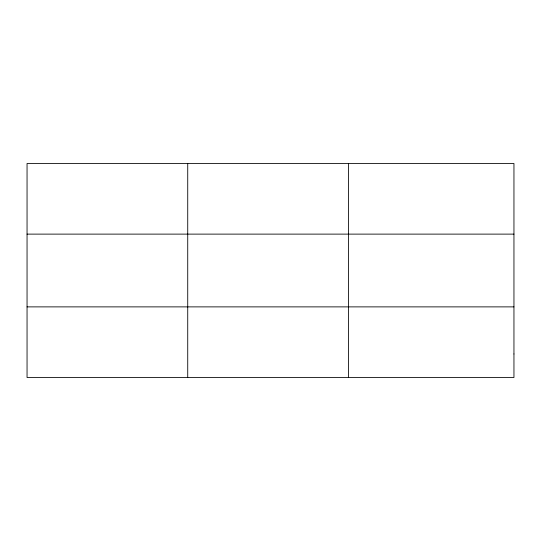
<?xml version="1.0" encoding="UTF-8"?>
<svg xmlns="http://www.w3.org/2000/svg" width="541" height="541" viewBox="0 0 541 541"><rect width="100%" height="100%" fill="white"/><g stroke="black" fill="none" stroke-linecap="round" stroke-linejoin="round"><path stroke-width="0.81" d="M187.727 377.51L187.727 163.49M348.404 377.51L348.404 163.49M27.05 234.118L513.95 234.118M27.05 306.882L513.95 306.882M513.95 353.97L513.95 377.51L27.05 377.51L27.05 163.49L513.95 163.49L513.95 353.97"/></g></svg>
